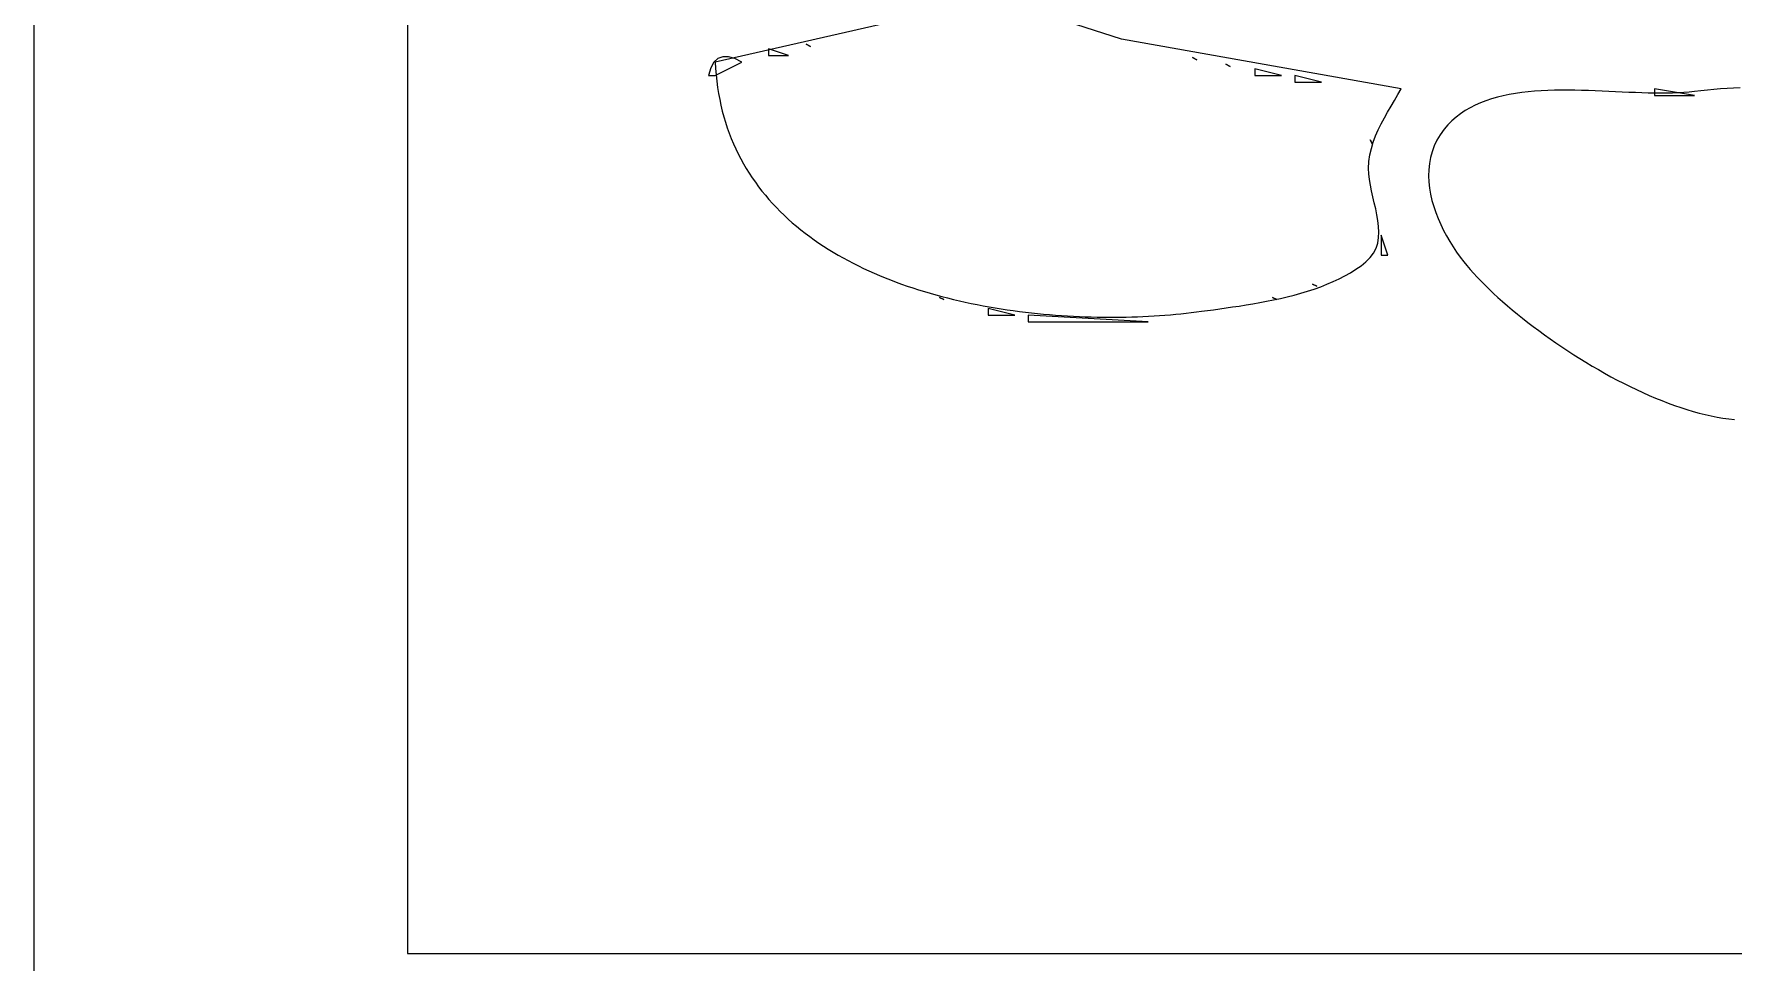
# Model space of a CAD drawing. Header units: millimetres. Extents: x 56222 to 3066687, y -650199 to -121287.
# Drawn here: x 141918.326 to 141922.879, y -185293.271 to -185290.785 of the extents above; entities that cross this region are included whole.
import ezdxf

# ---------------------------------------------------------------- set-up
doc = ezdxf.new("R2010")
doc.units = ezdxf.units.MM
doc.header["$MEASUREMENT"] = 0
doc.layers.add('$TD_AUDIT_GENERATED_(A0BDF17)', color=32, linetype='Continuous', lineweight=30)

msp = doc.modelspace()

# ---------------------------------------------------------------- linework, layer by layer
at = {"layer": '$TD_AUDIT_GENERATED_(A0BDF17)', "linetype": 'Continuous', "lineweight": 25, "ltscale": 2}
for p, q in [((141918.3259, -185271.9222, 0.5173), (141918.3259, -185301.8425, 0.5173)), ((141919.3259, -185286.7545, 0.5173), (141919.3259, -185293.2483, 0.5173)), ((141920.8998, -185290.6884, 0.5173), (141920.1504, -185290.86, 0.5173)), ((141921.2388, -185290.7989, 0.5173), (141920.8998, -185290.6884, 0.5173)), ((141920.2932, -185290.8243, 0.5173), (141920.2932, -185290.8421, 0.5173)), ((141920.3467, -185290.8421, 0.5173), (141920.2932, -185290.8243, 0.5173)), ((141920.2932, -185290.8421, 0.5173), (141920.3467, -185290.8421, 0.5173)), ((141920.3943, -185290.8124, 0.5173), (141920.4062, -185290.8183, 0.5173)), ((141920.4062, -185290.8183, 0.5173), (141920.3943, -185290.8124, 0.5173)), ((141921.9882, -185290.9313, 0.5173), (141921.2388, -185290.7989, 0.5173)), ((141920.1387, -185290.8754, 0.5173), (141920.1326, -185290.8957, 0.5173)), ((141920.1472, -185290.8604, 0.5173), (141920.1387, -185290.8754, 0.5173)), ((141920.1579, -185290.8506, 0.5173), (141920.1472, -185290.8604, 0.5173)), ((141920.1504, -185290.86, 0.5173), (141920.1514, -185290.8773, 0.5173)), ((141920.1504, -185290.8957, 0.5173), (141920.2218, -185290.86, 0.5173)), ((141920.1514, -185290.8773, 0.5173), (141920.1529, -185290.8944, 0.5173)), ((141920.1707, -185290.8459, 0.5173), (141920.1579, -185290.8506, 0.5173)), ((141920.1857, -185290.846, 0.5173), (141920.1707, -185290.8459, 0.5173)), ((141920.2028, -185290.8507, 0.5173), (141920.1857, -185290.846, 0.5173)), ((141920.2218, -185290.86, 0.5173), (141920.2028, -185290.8507, 0.5173)), ((141921.4291, -185290.8481, 0.5173), (141921.441, -185290.854, 0.5173)), ((141921.441, -185290.854, 0.5173), (141921.4291, -185290.8481, 0.5173)), ((141921.5184, -185290.8659, 0.5173), (141921.5303, -185290.8719, 0.5173)), ((141921.5303, -185290.8719, 0.5173), (141921.5184, -185290.8659, 0.5173)), ((141921.5957, -185290.8778, 0.5173), (141921.5957, -185290.8957, 0.5173)), ((141921.667, -185290.8957, 0.5173), (141921.5957, -185290.8778, 0.5173)), ((141920.1326, -185290.8957, 0.5173), (141920.1504, -185290.8957, 0.5173)), ((141920.1529, -185290.8944, 0.5173), (141920.1547, -185290.9112, 0.5173)), ((141920.1547, -185290.9112, 0.5173), (141920.1569, -185290.9277, 0.5173)), ((141920.1569, -185290.9277, 0.5173), (141920.1595, -185290.944, 0.5173)), ((141921.5957, -185290.8957, 0.5173), (141921.667, -185290.8957, 0.5173)), ((141921.7027, -185290.8957, 0.5173), (141921.7027, -185290.9135, 0.5173)), ((141921.7741, -185290.9135, 0.5173), (141921.7027, -185290.8957, 0.5173)), ((141921.7027, -185290.9135, 0.5173), (141921.7741, -185290.9135, 0.5173)), ((141921.9792, -185290.9472, 0.5173), (141921.9882, -185290.9313, 0.5173)), ((141922.6662, -185290.9313, 0.5173), (141922.6662, -185290.9492, 0.5173)), ((141922.7733, -185290.9492, 0.5173), (141922.6662, -185290.9313, 0.5173)), ((141922.8256, -185290.9332, 0.5173), (141922.8081, -185290.9349, 0.5173)), ((141922.8432, -185290.9318, 0.5173), (141922.8256, -185290.9332, 0.5173)), ((141922.8608, -185290.9306, 0.5173), (141922.8432, -185290.9318, 0.5173)), ((141922.8784, -185290.9297, 0.5173), (141922.8608, -185290.9306, 0.5173)), ((141922.8961, -185290.9289, 0.5173), (141922.8784, -185290.9297, 0.5173)), ((141920.1595, -185290.944, 0.5173), (141920.1625, -185290.96, 0.5173)), ((141920.1625, -185290.96, 0.5173), (141920.1658, -185290.9757, 0.5173)), ((141920.1658, -185290.9757, 0.5173), (141920.1696, -185290.9912, 0.5173)), ((141921.9517, -185290.9941, 0.5173), (141921.9608, -185290.9784, 0.5173)), ((141921.9608, -185290.9784, 0.5173), (141921.9701, -185290.9628, 0.5173)), ((141921.9701, -185290.9628, 0.5173), (141921.9792, -185290.9472, 0.5173)), ((141922.1862, -185290.9754, 0.5173), (141922.1726, -185290.9824, 0.5173)), ((141922.2003, -185290.9692, 0.5173), (141922.1862, -185290.9754, 0.5173)), ((141922.2149, -185290.9635, 0.5173), (141922.2003, -185290.9692, 0.5173)), ((141922.23, -185290.9585, 0.5173), (141922.2149, -185290.9635, 0.5173)), ((141922.2455, -185290.9541, 0.5173), (141922.23, -185290.9585, 0.5173)), ((141922.2613, -185290.9502, 0.5173), (141922.2455, -185290.9541, 0.5173)), ((141922.2775, -185290.9469, 0.5173), (141922.2613, -185290.9502, 0.5173)), ((141922.2941, -185290.9441, 0.5173), (141922.2775, -185290.9469, 0.5173)), ((141922.3109, -185290.9417, 0.5173), (141922.2941, -185290.9441, 0.5173)), ((141922.328, -185290.9397, 0.5173), (141922.3109, -185290.9417, 0.5173)), ((141922.3454, -185290.9382, 0.5173), (141922.328, -185290.9397, 0.5173)), ((141922.363, -185290.937, 0.5173), (141922.3454, -185290.9382, 0.5173)), ((141922.3807, -185290.9361, 0.5173), (141922.363, -185290.937, 0.5173)), ((141922.3987, -185290.9356, 0.5173), (141922.3807, -185290.9361, 0.5173)), ((141922.4167, -185290.9353, 0.5173), (141922.3987, -185290.9356, 0.5173)), ((141922.4348, -185290.9353, 0.5173), (141922.4167, -185290.9353, 0.5173)), ((141922.453, -185290.9355, 0.5173), (141922.4348, -185290.9353, 0.5173)), ((141922.4713, -185290.9359, 0.5173), (141922.453, -185290.9355, 0.5173)), ((141922.4895, -185290.9364, 0.5173), (141922.4713, -185290.9359, 0.5173)), ((141922.5078, -185290.9371, 0.5173), (141922.4895, -185290.9364, 0.5173)), ((141922.526, -185290.9378, 0.5173), (141922.5078, -185290.9371, 0.5173)), ((141922.5441, -185290.9387, 0.5173), (141922.526, -185290.9378, 0.5173)), ((141922.5621, -185290.9395, 0.5173), (141922.5441, -185290.9387, 0.5173)), ((141922.58, -185290.9403, 0.5173), (141922.5621, -185290.9395, 0.5173)), ((141922.5977, -185290.9411, 0.5173), (141922.58, -185290.9403, 0.5173)), ((141922.6152, -185290.9419, 0.5173), (141922.5977, -185290.9411, 0.5173)), ((141922.6325, -185290.9425, 0.5173), (141922.6152, -185290.9419, 0.5173)), ((141922.6495, -185290.943, 0.5173), (141922.6325, -185290.9425, 0.5173)), ((141922.6663, -185290.9434, 0.5173), (141922.6495, -185290.943, 0.5173)), ((141922.6662, -185290.9492, 0.5173), (141922.7733, -185290.9492, 0.5173)), ((141922.6827, -185290.9436, 0.5173), (141922.6663, -185290.9434, 0.5173)), ((141922.6988, -185290.9435, 0.5173), (141922.6827, -185290.9436, 0.5173)), ((141922.7146, -185290.9432, 0.5173), (141922.6988, -185290.9435, 0.5173)), ((141922.7299, -185290.9426, 0.5173), (141922.7146, -185290.9432, 0.5173)), ((141922.7448, -185290.9418, 0.5173), (141922.7299, -185290.9426, 0.5173)), ((141922.7593, -185290.9405, 0.5173), (141922.7448, -185290.9418, 0.5173)), ((141922.7733, -185290.9389, 0.5173), (141922.7593, -185290.9405, 0.5173)), ((141922.7907, -185290.9368, 0.5173), (141922.7733, -185290.9389, 0.5173)), ((141922.8081, -185290.9349, 0.5173), (141922.7907, -185290.9368, 0.5173)), ((141920.1696, -185290.9912, 0.5173), (141920.1737, -185291.0065, 0.5173)), ((141920.1737, -185291.0065, 0.5173), (141920.1781, -185291.0214, 0.5173)), ((141920.1781, -185291.0214, 0.5173), (141920.183, -185291.0362, 0.5173)), ((141921.9344, -185291.0255, 0.5173), (141921.9429, -185291.0097, 0.5173)), ((141921.9429, -185291.0097, 0.5173), (141921.9517, -185290.9941, 0.5173)), ((141922.1237, -185291.0176, 0.5173), (141922.113, -185291.0284, 0.5173)), ((141922.135, -185291.0076, 0.5173), (141922.1237, -185291.0176, 0.5173)), ((141922.1469, -185290.9984, 0.5173), (141922.135, -185291.0076, 0.5173)), ((141922.1595, -185290.99, 0.5173), (141922.1469, -185290.9984, 0.5173)), ((141922.1726, -185290.9824, 0.5173), (141922.1595, -185290.99, 0.5173)), ((141920.183, -185291.0362, 0.5173), (141920.1882, -185291.0507, 0.5173)), ((141920.1882, -185291.0507, 0.5173), (141920.1937, -185291.0649, 0.5173)), ((141920.1937, -185291.0649, 0.5173), (141920.1995, -185291.0789, 0.5173)), ((141921.9049, -185291.0681, 0.5173), (141921.9109, -185291.08, 0.5173)), ((141921.9109, -185291.08, 0.5173), (141921.9049, -185291.0681, 0.5173)), ((141921.9132, -185291.0744, 0.5173), (141921.9195, -185291.0578, 0.5173)), ((141921.9195, -185291.0578, 0.5173), (141921.9266, -185291.0415, 0.5173)), ((141921.9266, -185291.0415, 0.5173), (141921.9344, -185291.0255, 0.5173)), ((141922.0837, -185291.0693, 0.5173), (141922.0765, -185291.0846, 0.5173)), ((141922.0925, -185291.0545, 0.5173), (141922.0837, -185291.0693, 0.5173)), ((141922.103, -185291.0401, 0.5173), (141922.0925, -185291.0545, 0.5173)), ((141922.113, -185291.0284, 0.5173), (141922.103, -185291.0401, 0.5173)), ((141920.1995, -185291.0789, 0.5173), (141920.2058, -185291.0926, 0.5173)), ((141920.2058, -185291.0926, 0.5173), (141920.2123, -185291.1061, 0.5173)), ((141920.2123, -185291.1061, 0.5173), (141920.2191, -185291.1194, 0.5173)), ((141921.9015, -185291.1268, 0.5173), (141921.9041, -185291.1088, 0.5173)), ((141921.9041, -185291.1088, 0.5173), (141921.9081, -185291.0914, 0.5173)), ((141921.9081, -185291.0914, 0.5173), (141921.9132, -185291.0744, 0.5173)), ((141922.0664, -185291.116, 0.5173), (141922.0634, -185291.132, 0.5173)), ((141922.0707, -185291.1001, 0.5173), (141922.0664, -185291.116, 0.5173)), ((141922.0765, -185291.0846, 0.5173), (141922.0707, -185291.1001, 0.5173)), ((141920.2191, -185291.1194, 0.5173), (141920.2263, -185291.1324, 0.5173)), ((141920.2263, -185291.1324, 0.5173), (141920.2338, -185291.1452, 0.5173)), ((141920.2338, -185291.1452, 0.5173), (141920.2416, -185291.1577, 0.5173)), ((141920.2416, -185291.1577, 0.5173), (141920.2497, -185291.1701, 0.5173)), ((141921.9005, -185291.1455, 0.5173), (141921.9015, -185291.1268, 0.5173)), ((141921.901, -185291.1598, 0.5173), (141921.9005, -185291.1455, 0.5173)), ((141921.9027, -185291.1746, 0.5173), (141921.901, -185291.1598, 0.5173)), ((141922.0617, -185291.1483, 0.5173), (141922.0613, -185291.1647, 0.5173)), ((141922.0634, -185291.132, 0.5173), (141922.0617, -185291.1483, 0.5173)), ((141920.2497, -185291.1701, 0.5173), (141920.2581, -185291.1821, 0.5173)), ((141920.2581, -185291.1821, 0.5173), (141920.2668, -185291.194, 0.5173)), ((141920.2668, -185291.194, 0.5173), (141920.2757, -185291.2056, 0.5173)), ((141920.2757, -185291.2056, 0.5173), (141920.285, -185291.217, 0.5173)), ((141921.9053, -185291.1898, 0.5173), (141921.9027, -185291.1746, 0.5173)), ((141921.9086, -185291.2054, 0.5173), (141921.9053, -185291.1898, 0.5173)), ((141921.9122, -185291.2212, 0.5173), (141921.9086, -185291.2054, 0.5173)), ((141922.0613, -185291.1647, 0.5173), (141922.062, -185291.1812, 0.5173)), ((141922.062, -185291.1812, 0.5173), (141922.0638, -185291.1977, 0.5173)), ((141922.0638, -185291.1977, 0.5173), (141922.0666, -185291.2143, 0.5173)), ((141920.285, -185291.217, 0.5173), (141920.2945, -185291.2281, 0.5173)), ((141920.2945, -185291.2281, 0.5173), (141920.3043, -185291.239, 0.5173)), ((141920.3043, -185291.239, 0.5173), (141920.3144, -185291.2498, 0.5173)), ((141920.3144, -185291.2498, 0.5173), (141920.3247, -185291.2602, 0.5173)), ((141921.916, -185291.2371, 0.5173), (141921.9122, -185291.2212, 0.5173)), ((141921.9197, -185291.253, 0.5173), (141921.916, -185291.2371, 0.5173)), ((141922.0666, -185291.2143, 0.5173), (141922.0704, -185291.2307, 0.5173)), ((141922.0704, -185291.2307, 0.5173), (141922.0751, -185291.2471, 0.5173)), ((141922.0751, -185291.2471, 0.5173), (141922.0806, -185291.2634, 0.5173)), ((141920.3247, -185291.2602, 0.5173), (141920.3352, -185291.2705, 0.5173)), ((141920.3352, -185291.2705, 0.5173), (141920.346, -185291.2805, 0.5173)), ((141920.346, -185291.2805, 0.5173), (141920.3571, -185291.2904, 0.5173)), ((141920.3571, -185291.2904, 0.5173), (141920.3684, -185291.3, 0.5173)), ((141921.9231, -185291.269, 0.5173), (141921.9197, -185291.253, 0.5173)), ((141921.9257, -185291.2848, 0.5173), (141921.9231, -185291.269, 0.5173)), ((141921.9275, -185291.3003, 0.5173), (141921.9257, -185291.2848, 0.5173)), ((141922.0806, -185291.2634, 0.5173), (141922.0868, -185291.2794, 0.5173)), ((141922.0868, -185291.2794, 0.5173), (141922.0938, -185291.2952, 0.5173)), ((141922.0938, -185291.2952, 0.5173), (141922.1013, -185291.3108, 0.5173)), ((141920.3684, -185291.3, 0.5173), (141920.3799, -185291.3094, 0.5173)), ((141920.3799, -185291.3094, 0.5173), (141920.3916, -185291.3186, 0.5173)), ((141920.3916, -185291.3186, 0.5173), (141920.4036, -185291.3275, 0.5173)), ((141920.4036, -185291.3275, 0.5173), (141920.4158, -185291.3363, 0.5173)), ((141920.4158, -185291.3363, 0.5173), (141920.4281, -185291.3448, 0.5173)), ((141921.925, -185291.3448, 0.5173), (141921.9274, -185291.3304, 0.5173)), ((141921.9274, -185291.3304, 0.5173), (141921.9282, -185291.3156, 0.5173)), ((141921.9282, -185291.3156, 0.5173), (141921.9275, -185291.3003, 0.5173)), ((141921.9347, -185291.3239, 0.5173), (141921.9347, -185291.3774, 0.5173)), ((141921.9525, -185291.3774, 0.5173), (141921.9347, -185291.3239, 0.5173)), ((141922.1013, -185291.3108, 0.5173), (141922.1094, -185291.3259, 0.5173)), ((141922.1094, -185291.3259, 0.5173), (141922.118, -185291.3407, 0.5173)), ((141922.118, -185291.3407, 0.5173), (141922.127, -185291.3551, 0.5173)), ((141920.4281, -185291.3448, 0.5173), (141920.4407, -185291.3532, 0.5173)), ((141920.4407, -185291.3532, 0.5173), (141920.4535, -185291.3613, 0.5173)), ((141920.4535, -185291.3613, 0.5173), (141920.4665, -185291.3693, 0.5173)), ((141920.4665, -185291.3693, 0.5173), (141920.4796, -185291.377, 0.5173)), ((141920.4796, -185291.377, 0.5173), (141920.493, -185291.3846, 0.5173)), ((141920.493, -185291.3846, 0.5173), (141920.5065, -185291.3919, 0.5173)), ((141921.8933, -185291.3953, 0.5173), (141921.905, -185291.3839, 0.5173)), ((141921.905, -185291.3839, 0.5173), (141921.914, -185291.3716, 0.5173)), ((141921.914, -185291.3716, 0.5173), (141921.9206, -185291.3585, 0.5173)), ((141921.9206, -185291.3585, 0.5173), (141921.925, -185291.3448, 0.5173)), ((141921.9347, -185291.3774, 0.5173), (141921.9525, -185291.3774, 0.5173)), ((141922.127, -185291.3551, 0.5173), (141922.1363, -185291.369, 0.5173)), ((141922.1363, -185291.369, 0.5173), (141922.1459, -185291.3824, 0.5173)), ((141922.1459, -185291.3824, 0.5173), (141922.1558, -185291.3952, 0.5173)), ((141920.5065, -185291.3919, 0.5173), (141920.5201, -185291.399, 0.5173)), ((141920.5201, -185291.399, 0.5173), (141920.534, -185291.406, 0.5173)), ((141920.534, -185291.406, 0.5173), (141920.548, -185291.4127, 0.5173)), ((141920.548, -185291.4127, 0.5173), (141920.5621, -185291.4193, 0.5173)), ((141920.5621, -185291.4193, 0.5173), (141920.5764, -185291.4257, 0.5173)), ((141920.5764, -185291.4257, 0.5173), (141920.5909, -185291.4319, 0.5173)), ((141920.5909, -185291.4319, 0.5173), (141920.6054, -185291.4379, 0.5173)), ((141921.8218, -185291.4407, 0.5173), (141921.8374, -185291.4327, 0.5173)), ((141921.8374, -185291.4327, 0.5173), (141921.8524, -185291.4242, 0.5173)), ((141921.8524, -185291.4242, 0.5173), (141921.8667, -185291.4151, 0.5173)), ((141921.8667, -185291.4151, 0.5173), (141921.8804, -185291.4055, 0.5173)), ((141921.8804, -185291.4055, 0.5173), (141921.8933, -185291.3953, 0.5173)), ((141922.1558, -185291.3952, 0.5173), (141922.1639, -185291.4052, 0.5173)), ((141922.1639, -185291.4052, 0.5173), (141922.1726, -185291.4154, 0.5173)), ((141922.1726, -185291.4154, 0.5173), (141922.1819, -185291.4258, 0.5173)), ((141922.1819, -185291.4258, 0.5173), (141922.1916, -185291.4363, 0.5173)), ((141920.6054, -185291.4379, 0.5173), (141920.6201, -185291.4437, 0.5173)), ((141920.6201, -185291.4437, 0.5173), (141920.635, -185291.4493, 0.5173)), ((141920.635, -185291.4493, 0.5173), (141920.6499, -185291.4548, 0.5173)), ((141920.6499, -185291.4548, 0.5173), (141920.665, -185291.46, 0.5173)), ((141920.665, -185291.46, 0.5173), (141920.6801, -185291.4651, 0.5173)), ((141920.6801, -185291.4651, 0.5173), (141920.6954, -185291.47, 0.5173)), ((141920.6954, -185291.47, 0.5173), (141920.7108, -185291.4748, 0.5173)), ((141920.7108, -185291.4748, 0.5173), (141920.7262, -185291.4793, 0.5173)), ((141920.7262, -185291.4793, 0.5173), (141920.7418, -185291.4837, 0.5173)), ((141921.7012, -185291.4841, 0.5173), (141921.7193, -185291.4791, 0.5173)), ((141921.7193, -185291.4791, 0.5173), (141921.7373, -185291.4737, 0.5173)), ((141921.7373, -185291.4737, 0.5173), (141921.7549, -185291.468, 0.5173)), ((141921.7503, -185291.4547, 0.5173), (141921.7622, -185291.4607, 0.5173)), ((141921.7622, -185291.4607, 0.5173), (141921.7503, -185291.4547, 0.5173)), ((141921.7549, -185291.468, 0.5173), (141921.7723, -185291.4618, 0.5173)), ((141921.7723, -185291.4618, 0.5173), (141921.7892, -185291.4552, 0.5173)), ((141921.7892, -185291.4552, 0.5173), (141921.8058, -185291.4482, 0.5173)), ((141921.8058, -185291.4482, 0.5173), (141921.8218, -185291.4407, 0.5173)), ((141922.1916, -185291.4363, 0.5173), (141922.2018, -185291.447, 0.5173)), ((141922.2018, -185291.447, 0.5173), (141922.2125, -185291.4578, 0.5173)), ((141922.2125, -185291.4578, 0.5173), (141922.2236, -185291.4686, 0.5173)), ((141922.2236, -185291.4686, 0.5173), (141922.2352, -185291.4796, 0.5173)), ((141922.2352, -185291.4796, 0.5173), (141922.2472, -185291.4906, 0.5173)), ((141920.7418, -185291.4837, 0.5173), (141920.7574, -185291.488, 0.5173)), ((141920.7511, -185291.4904, 0.5173), (141920.763, -185291.4964, 0.5173)), ((141920.763, -185291.4964, 0.5173), (141920.7511, -185291.4904, 0.5173)), ((141920.7574, -185291.488, 0.5173), (141920.7731, -185291.492, 0.5173)), ((141920.7731, -185291.492, 0.5173), (141920.7888, -185291.4959, 0.5173)), ((141920.7888, -185291.4959, 0.5173), (141920.8047, -185291.4996, 0.5173)), ((141920.8047, -185291.4996, 0.5173), (141920.8205, -185291.5032, 0.5173)), ((141920.8205, -185291.5032, 0.5173), (141920.8365, -185291.5066, 0.5173)), ((141920.8365, -185291.5066, 0.5173), (141920.8525, -185291.5098, 0.5173)), ((141920.8525, -185291.5098, 0.5173), (141920.8685, -185291.5129, 0.5173)), ((141920.8685, -185291.5129, 0.5173), (141920.8845, -185291.5158, 0.5173)), ((141920.882, -185291.5201, 0.5173), (141920.882, -185291.538, 0.5173)), ((141920.9533, -185291.538, 0.5173), (141920.882, -185291.5201, 0.5173)), ((141920.8845, -185291.5158, 0.5173), (141920.9006, -185291.5185, 0.5173)), ((141920.9006, -185291.5185, 0.5173), (141920.9167, -185291.5211, 0.5173)), ((141920.9167, -185291.5211, 0.5173), (141920.9329, -185291.5236, 0.5173)), ((141920.9329, -185291.5236, 0.5173), (141920.949, -185291.5259, 0.5173)), ((141920.949, -185291.5259, 0.5173), (141920.9652, -185291.5281, 0.5173)), ((141921.4529, -185291.5277, 0.5173), (141921.4688, -185291.5256, 0.5173)), ((141921.4688, -185291.5256, 0.5173), (141921.4851, -185291.5234, 0.5173)), ((141921.4851, -185291.5234, 0.5173), (141921.5019, -185291.5211, 0.5173)), ((141921.5019, -185291.5211, 0.5173), (141921.519, -185291.5187, 0.5173)), ((141921.519, -185291.5187, 0.5173), (141921.5365, -185291.5161, 0.5173)), ((141921.5365, -185291.5161, 0.5173), (141921.5544, -185291.5135, 0.5173)), ((141921.5544, -185291.5135, 0.5173), (141921.5724, -185291.5106, 0.5173)), ((141921.5724, -185291.5106, 0.5173), (141921.5906, -185291.5076, 0.5173)), ((141921.5906, -185291.5076, 0.5173), (141921.609, -185291.5043, 0.5173)), ((141921.609, -185291.5043, 0.5173), (141921.6275, -185291.5008, 0.5173)), ((141921.6275, -185291.5008, 0.5173), (141921.646, -185291.4971, 0.5173)), ((141921.6433, -185291.4904, 0.5173), (141921.6551, -185291.4964, 0.5173)), ((141921.6551, -185291.4964, 0.5173), (141921.6433, -185291.4904, 0.5173)), ((141921.646, -185291.4971, 0.5173), (141921.6645, -185291.493, 0.5173)), ((141921.6645, -185291.493, 0.5173), (141921.6829, -185291.4887, 0.5173)), ((141921.6829, -185291.4887, 0.5173), (141921.7012, -185291.4841, 0.5173)), ((141922.2472, -185291.4906, 0.5173), (141922.2596, -185291.5017, 0.5173)), ((141922.2596, -185291.5017, 0.5173), (141922.2724, -185291.5128, 0.5173)), ((141922.2724, -185291.5128, 0.5173), (141922.2856, -185291.524, 0.5173)), ((141922.2856, -185291.524, 0.5173), (141922.2991, -185291.5351, 0.5173)), ((141920.882, -185291.538, 0.5173), (141920.9533, -185291.538, 0.5173)), ((141920.9652, -185291.5281, 0.5173), (141920.9813, -185291.5301, 0.5173)), ((141920.9813, -185291.5301, 0.5173), (141920.9975, -185291.5319, 0.5173)), ((141920.989, -185291.538, 0.5173), (141920.989, -185291.5558, 0.5173)), ((141921.3102, -185291.5558, 0.5173), (141920.989, -185291.538, 0.5173)), ((141920.989, -185291.5558, 0.5173), (141921.3102, -185291.5558, 0.5173)), ((141920.9975, -185291.5319, 0.5173), (141921.0136, -185291.5336, 0.5173)), ((141921.0136, -185291.5336, 0.5173), (141921.0298, -185291.5352, 0.5173)), ((141921.0298, -185291.5352, 0.5173), (141921.0459, -185291.5366, 0.5173)), ((141921.0459, -185291.5366, 0.5173), (141921.0619, -185291.5379, 0.5173)), ((141921.0619, -185291.5379, 0.5173), (141921.078, -185291.5391, 0.5173)), ((141921.078, -185291.5391, 0.5173), (141921.094, -185291.5401, 0.5173)), ((141921.094, -185291.5401, 0.5173), (141921.11, -185291.541, 0.5173)), ((141921.11, -185291.541, 0.5173), (141921.1259, -185291.5417, 0.5173)), ((141921.1259, -185291.5417, 0.5173), (141921.1418, -185291.5423, 0.5173)), ((141921.1418, -185291.5423, 0.5173), (141921.1576, -185291.5428, 0.5173)), ((141921.1576, -185291.5428, 0.5173), (141921.1733, -185291.5432, 0.5173)), ((141921.1733, -185291.5432, 0.5173), (141921.189, -185291.5434, 0.5173)), ((141921.189, -185291.5434, 0.5173), (141921.2046, -185291.5435, 0.5173)), ((141921.2046, -185291.5435, 0.5173), (141921.2201, -185291.5435, 0.5173)), ((141921.2201, -185291.5435, 0.5173), (141921.2356, -185291.5433, 0.5173)), ((141921.2356, -185291.5433, 0.5173), (141921.2509, -185291.5431, 0.5173)), ((141921.2509, -185291.5431, 0.5173), (141921.2662, -185291.5427, 0.5173)), ((141921.2662, -185291.5427, 0.5173), (141921.2813, -185291.5422, 0.5173)), ((141921.2813, -185291.5422, 0.5173), (141921.2963, -185291.5416, 0.5173)), ((141921.2963, -185291.5416, 0.5173), (141921.3113, -185291.5409, 0.5173)), ((141921.3113, -185291.5409, 0.5173), (141921.3261, -185291.54, 0.5173)), ((141921.3261, -185291.54, 0.5173), (141921.3407, -185291.5391, 0.5173)), ((141921.3407, -185291.5391, 0.5173), (141921.3553, -185291.538, 0.5173)), ((141921.3553, -185291.538, 0.5173), (141921.3697, -185291.5369, 0.5173)), ((141921.3697, -185291.5369, 0.5173), (141921.3839, -185291.5356, 0.5173)), ((141921.3839, -185291.5356, 0.5173), (141921.3981, -185291.5342, 0.5173)), ((141921.3981, -185291.5342, 0.5173), (141921.412, -185291.5327, 0.5173)), ((141921.412, -185291.5327, 0.5173), (141921.4258, -185291.5312, 0.5173)), ((141921.4258, -185291.5312, 0.5173), (141921.4395, -185291.5295, 0.5173)), ((141921.4395, -185291.5295, 0.5173), (141921.4529, -185291.5277, 0.5173)), ((141922.2991, -185291.5351, 0.5173), (141922.3129, -185291.5463, 0.5173)), ((141922.3129, -185291.5463, 0.5173), (141922.3271, -185291.5574, 0.5173)), ((141922.3271, -185291.5574, 0.5173), (141922.3416, -185291.5685, 0.5173)), ((141922.3416, -185291.5685, 0.5173), (141922.3564, -185291.5795, 0.5173)), ((141922.3564, -185291.5795, 0.5173), (141922.3714, -185291.5905, 0.5173)), ((141922.3714, -185291.5905, 0.5173), (141922.3867, -185291.6014, 0.5173)), ((141922.3867, -185291.6014, 0.5173), (141922.4022, -185291.6122, 0.5173)), ((141922.4022, -185291.6122, 0.5173), (141922.4179, -185291.6229, 0.5173)), ((141922.4179, -185291.6229, 0.5173), (141922.4339, -185291.6335, 0.5173)), ((141922.4339, -185291.6335, 0.5173), (141922.45, -185291.6439, 0.5173)), ((141922.45, -185291.6439, 0.5173), (141922.4663, -185291.6542, 0.5173)), ((141922.4663, -185291.6542, 0.5173), (141922.4828, -185291.6643, 0.5173)), ((141922.4828, -185291.6643, 0.5173), (141922.4994, -185291.6742, 0.5173)), ((141922.4994, -185291.6742, 0.5173), (141922.5161, -185291.684, 0.5173)), ((141922.5161, -185291.684, 0.5173), (141922.5329, -185291.6935, 0.5173)), ((141922.5329, -185291.6935, 0.5173), (141922.5498, -185291.7028, 0.5173)), ((141922.5498, -185291.7028, 0.5173), (141922.5668, -185291.7118, 0.5173)), ((141922.5668, -185291.7118, 0.5173), (141922.5838, -185291.7206, 0.5173)), ((141922.5838, -185291.7206, 0.5173), (141922.6009, -185291.7291, 0.5173)), ((141922.6009, -185291.7291, 0.5173), (141922.618, -185291.7373, 0.5173)), ((141922.618, -185291.7373, 0.5173), (141922.635, -185291.7453, 0.5173)), ((141922.635, -185291.7453, 0.5173), (141922.6521, -185291.7529, 0.5173)), ((141922.6521, -185291.7529, 0.5173), (141922.6692, -185291.7601, 0.5173)), ((141922.6692, -185291.7601, 0.5173), (141922.6862, -185291.767, 0.5173)), ((141922.6862, -185291.767, 0.5173), (141922.7031, -185291.7736, 0.5173)), ((141922.7031, -185291.7736, 0.5173), (141922.7199, -185291.7798, 0.5173)), ((141922.7199, -185291.7798, 0.5173), (141922.7367, -185291.7856, 0.5173)), ((141922.7367, -185291.7856, 0.5173), (141922.7533, -185291.7909, 0.5173)), ((141922.7533, -185291.7909, 0.5173), (141922.7698, -185291.7959, 0.5173)), ((141922.7698, -185291.7959, 0.5173), (141922.7862, -185291.8004, 0.5173)), ((141922.7862, -185291.8004, 0.5173), (141922.8024, -185291.8045, 0.5173)), ((141922.8024, -185291.8045, 0.5173), (141922.8184, -185291.8081, 0.5173)), ((141922.8184, -185291.8081, 0.5173), (141922.8342, -185291.8112, 0.5173)), ((141922.8342, -185291.8112, 0.5173), (141922.8498, -185291.8138, 0.5173)), ((141922.8498, -185291.8138, 0.5173), (141922.8652, -185291.8159, 0.5173)), ((141922.8652, -185291.8159, 0.5173), (141922.8803, -185291.8175, 0.5173)), ((141919.3259, -185293.2483, 0.5173), (141922.4179, -185293.2483, 0.5173)), ((141919.3259, -185293.2483, 0.5173), (141926.5099, -185293.2483, 0.5173))]:
    msp.add_line(p, q, dxfattribs=at)

doc.saveas('drawing.dxf')
